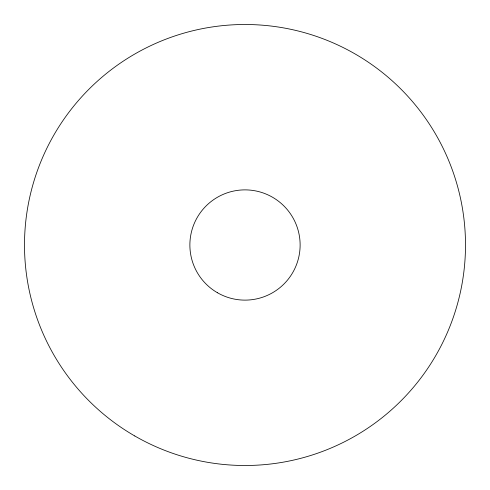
<?xml version="1.0" encoding="UTF-8"?>
<svg xmlns="http://www.w3.org/2000/svg" width="490" height="490" viewBox="0 0 490 490"><rect width="100%" height="100%" fill="white"/><g stroke="black" fill="none" stroke-linecap="round" stroke-linejoin="round"><path stroke-width="0.73" d="M134.75 435.959A220.5 220.5 0 0 0 465.5 245A220.5 220.5 0 0 0 134.75 54.041A220.5 220.5 0 0 0 134.75 435.959M217.438 292.738A55.125 55.125 0 0 0 300.125 245A55.125 55.125 0 0 0 217.438 197.262A55.125 55.125 0 0 0 217.438 292.738"/></g></svg>
